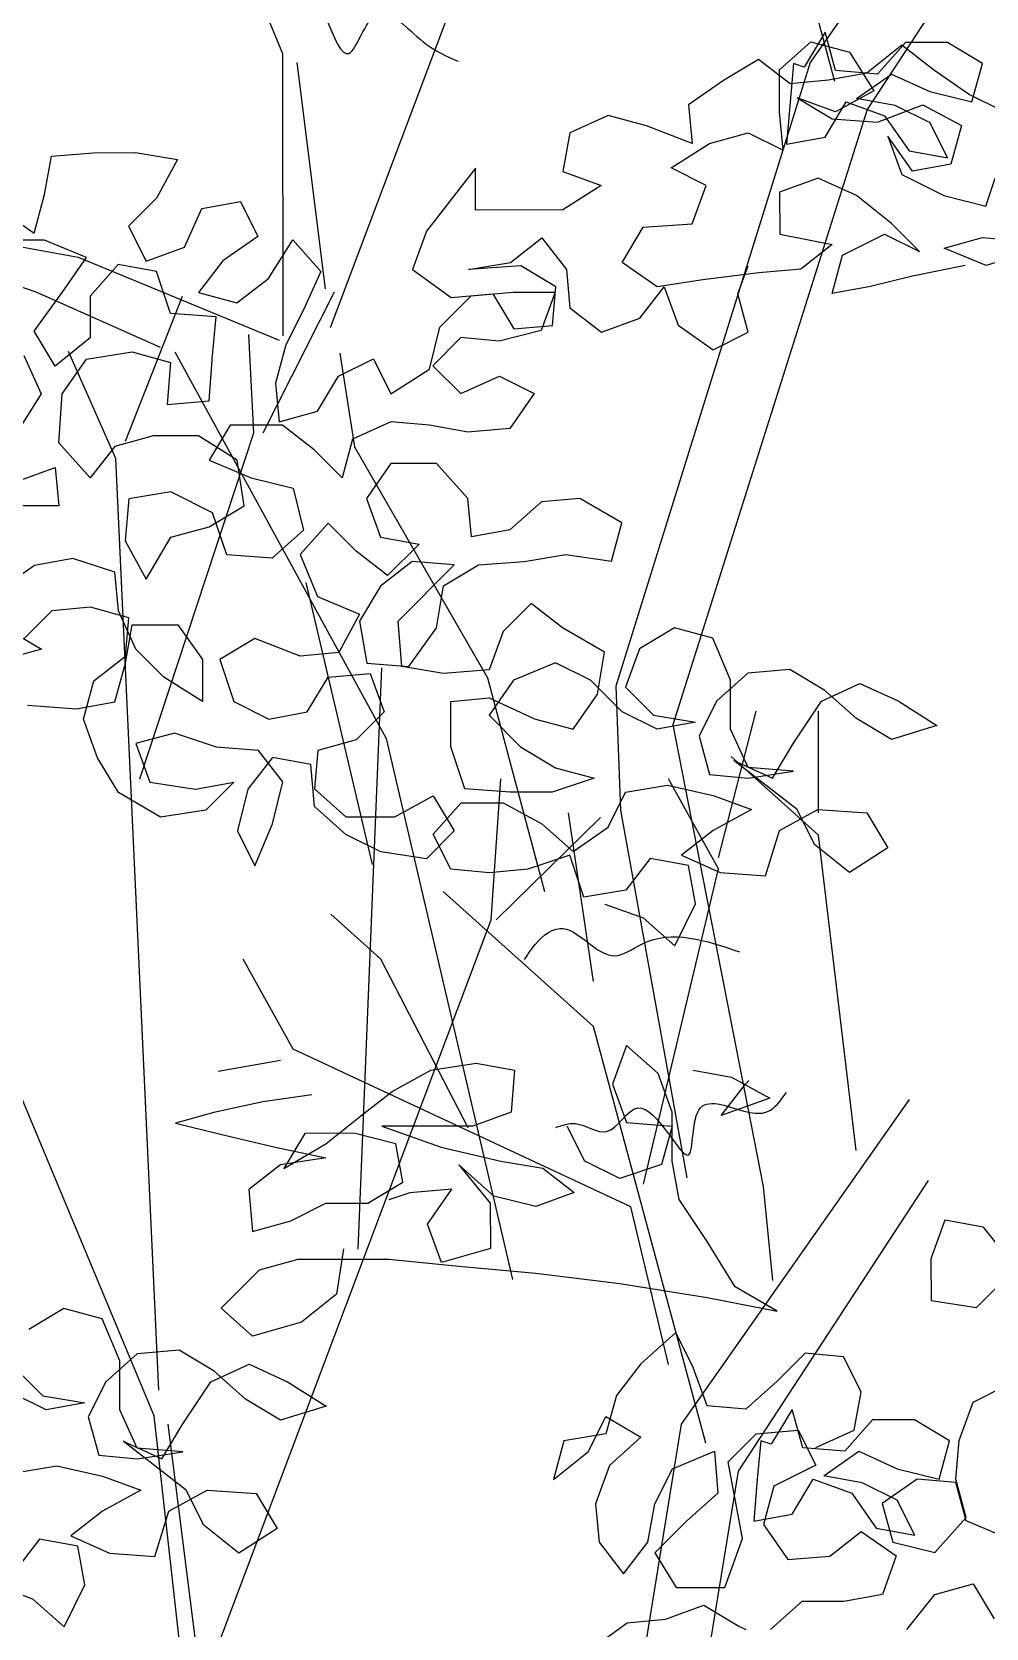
# Model space of a CAD drawing. Header units: metres. Extents: x 37 to 217, y 53 to 242.
# Drawn here: x 162.44 to 164.455, y 219.902 to 223.274 of the extents above; entities that cross this region are included whole.
import ezdxf

# ---------------------------------------------------------------- set-up
doc = ezdxf.new("R2010")
doc.units = ezdxf.units.M
doc.layers.add('DGPRO_Arboles existentes', color=7, linetype='Continuous')

# ---------------------------------------------------------------- blocks, each defined once
blk = doc.blocks.new('Celtis tala VISTA 250 gris')
at = {"color": 252}
for p, q in [((2389.426, 1078.804), (2388.7336, 1080.4653)), ((2389.426, 1078.804), (2388.7336, 1080.4653)), ((2389.5263, 1078.2262), (2390.1385, 1079.8513)), ((2389.5263, 1078.2262), (2390.1385, 1079.8513)), ((2390.5921, 1078.7458), (2390.3542, 1079.626)), ((2390.5921, 1078.7458), (2390.3542, 1079.626)), ((2391.0215, 1079.4721), (2390.5399, 1078.7859)), ((2391.0215, 1079.4721), (2390.5399, 1078.7859)), ((2391.0617, 1079.3006), (2390.6603, 1078.6866)), ((2391.0617, 1079.3006), (2390.6603, 1078.6866)), ((2389.4267, 1078.2083), (2389.426, 1078.804)), ((2389.4267, 1078.2083), (2389.426, 1078.804)), ((2389.5163, 1078.3074), (2389.4561, 1078.7859)), ((2389.5163, 1078.3074), (2389.4561, 1078.7859)), ((2390.5399, 1078.7859), (2390.1291, 1077.4679)), ((2390.5399, 1078.7859), (2390.1291, 1077.4679)), ((2390.6603, 1078.6866), (2390.2495, 1077.3866)), ((2390.6603, 1078.6866), (2390.2495, 1077.3866)), ((2388.8184, 1078.4059), (2388.9937, 1078.3742)), ((2388.8184, 1078.4059), (2388.9937, 1078.3742)), ((2388.9937, 1078.3742), (2389.4184, 1078.1989)), ((2388.9937, 1078.3742), (2389.4184, 1078.1989)), ((2388.905, 1078.3008), (2388.7527, 1078.3525)), ((2388.905, 1078.3008), (2388.7527, 1078.3525)), ((2389.1672, 1078.1837), (2388.905, 1078.3008)), ((2389.1672, 1078.1837), (2388.905, 1078.3008)), ((2389.0934, 1077.9855), (2389.2139, 1078.2924)), ((2389.0934, 1077.9855), (2389.2139, 1078.2924)), ((2389.3845, 1078.0035), (2389.535, 1078.3015)), ((2389.3845, 1078.0035), (2389.535, 1078.3015)), ((2389.3644, 1078.0035), (2389.3543, 1078.2112)), ((2389.3644, 1078.0035), (2389.3543, 1078.2112)), ((2389.0734, 1077.9494), (2388.973, 1078.1751)), ((2389.0734, 1077.9494), (2388.973, 1078.1751)), ((2389.1976, 1078.1742), (2389.6439, 1077.3574)), ((2389.1976, 1078.1742), (2389.6439, 1077.3574)), ((2389.5464, 1078.172), (2389.5772, 1077.9735)), ((2389.5464, 1078.172), (2389.5772, 1077.9735)), ((2389.1236, 1077.2722), (2389.3644, 1078.0035)), ((2389.1236, 1077.2722), (2389.3644, 1078.0035)), ((2389.5772, 1077.9735), (2389.8582, 1077.486)), ((2389.5772, 1077.9735), (2389.8582, 1077.486)), ((2389.1637, 1075.9811), (2389.0734, 1077.9494)), ((2389.1637, 1075.9811), (2389.0734, 1077.9494)), ((2389.6153, 1077.0916), (2389.4748, 1077.6875)), ((2389.6153, 1077.0916), (2389.4748, 1077.6875)), ((2389.1537, 1075.9269), (2388.4613, 1077.5882)), ((2389.1537, 1075.9269), (2388.4613, 1077.5882)), ((2389.5851, 1076.279), (2389.6353, 1077.5069)), ((2389.5851, 1076.279), (2389.6353, 1077.5069)), ((2389.8582, 1077.486), (2389.9786, 1077.0345)), ((2389.8582, 1077.486), (2389.9786, 1077.0345)), ((2390.1291, 1077.4679), (2390.1391, 1077.2061)), ((2390.1291, 1077.4679), (2390.1391, 1077.2061)), ((2390.3462, 1077.1058), (2390.4254, 1077.415)), ((2390.3462, 1077.1058), (2390.4254, 1077.415)), ((2390.5576, 1077.2009), (2390.5576, 1077.415)), ((2390.5576, 1077.2009), (2390.5576, 1077.415)), ((2390.2495, 1077.3866), (2390.4402, 1076.4115)), ((2390.2495, 1077.3866), (2390.4402, 1076.4115)), ((2389.6439, 1077.3574), (2389.9107, 1076.215)), ((2389.6439, 1077.3574), (2389.9107, 1076.215)), ((2390.5576, 1077.1533), (2390.3726, 1077.3199)), ((2390.5576, 1077.1533), (2390.3726, 1077.3199)), ((2389.8661, 1076.9742), (2389.8862, 1077.2722)), ((2389.8661, 1076.9742), (2389.8862, 1077.2722)), ((2390.3462, 1077.082), (2390.2404, 1077.2723)), ((2390.3462, 1077.082), (2390.2404, 1077.2723)), ((2390.0819, 1076.8441), (2390.029, 1077.2009)), ((2390.0819, 1076.8441), (2390.029, 1077.2009)), ((2390.1391, 1077.2061), (2390.2796, 1076.4296)), ((2390.1391, 1077.2061), (2390.2796, 1076.4296)), ((2389.8762, 1076.9742), (2390.0969, 1077.1909)), ((2389.8762, 1076.9742), (2390.0969, 1077.1909)), ((2390.6369, 1076.4873), (2390.5576, 1077.1533)), ((2390.6369, 1076.4873), (2390.5576, 1077.1533)), ((2390.1876, 1076.4159), (2390.3462, 1077.082)), ((2390.1876, 1076.4159), (2390.3462, 1077.082)), ((2390.0819, 1076.7489), (2389.7648, 1077.0344)), ((2390.0819, 1076.7489), (2389.7648, 1077.0344)), ((2389.254, 1075.3491), (2389.8661, 1076.9742)), ((2389.254, 1075.3491), (2389.8661, 1076.9742)), ((2389.6326, 1076.8917), (2389.5269, 1076.9868)), ((2389.6326, 1076.8917), (2389.5269, 1076.9868)), ((2389.4476, 1076.7014), (2389.3419, 1076.8917)), ((2389.4476, 1076.7014), (2389.3419, 1076.8917)), ((2389.8176, 1076.5348), (2389.6326, 1076.8917)), ((2389.8176, 1076.5348), (2389.6326, 1076.8917)), ((2390.3197, 1075.8688), (2390.0819, 1076.7489)), ((2390.3197, 1075.8688), (2390.0819, 1076.7489)), ((2390.1612, 1076.3683), (2389.4476, 1076.7014)), ((2390.1612, 1076.3683), (2389.4476, 1076.7014)), ((2389.4212, 1076.6776), (2389.2891, 1076.6538)), ((2389.4212, 1076.6776), (2389.2891, 1076.6538)), ((2390.7492, 1076.595), (2390.2675, 1075.9089)), ((2390.7492, 1076.595), (2390.2675, 1075.9089)), ((2390.7893, 1076.4235), (2390.3879, 1075.8095)), ((2390.7893, 1076.4235), (2390.3879, 1075.8095)), ((2390.4402, 1076.4115), (2390.4603, 1076.2129)), ((2390.4402, 1076.4115), (2390.4603, 1076.2129)), ((2390.2404, 1076.0353), (2390.1612, 1076.3683)), ((2390.2404, 1076.0353), (2390.1612, 1076.3683)), ((2389.2741, 1074.8525), (2389.1537, 1075.9269)), ((2389.2741, 1074.8525), (2389.1537, 1075.9269)), ((2389.244, 1075.4303), (2389.1838, 1075.9089)), ((2389.244, 1075.4303), (2389.1838, 1075.9089)), ((2390.2675, 1075.9089), (2389.9765, 1074.1121)), ((2390.2675, 1075.9089), (2389.9765, 1074.1121)), ((2390.3879, 1075.8095), (2390.0969, 1074.0309)), ((2390.3879, 1075.8095), (2390.0969, 1074.0309))]:
    blk.add_line(p, q, dxfattribs=at)
for points in [[(2390.5048, 1078.7834), (2390.4974, 1078.7021), (2390.4901, 1078.6135), (2390.5714, 1078.6283), (2390.6156, 1078.7023), (2390.6969, 1078.6728), (2390.7487, 1078.5989), (2390.83, 1078.5842), (2390.793, 1078.6581), (2390.7191, 1078.695), (2390.6378, 1078.7097), (2390.7116, 1078.7614), (2390.7929, 1078.7246), (2390.8816, 1078.7025), (2390.9037, 1078.7838), (2390.8298, 1078.828), (2390.7411, 1078.828), (2390.6821, 1078.7614), (2390.5934, 1078.7687), (2390.5712, 1078.85), (2390.5269, 1078.776), (2390.5048, 1078.7834)], [(2390.5048, 1078.7834), (2390.4974, 1078.7021), (2390.4901, 1078.6135), (2390.5714, 1078.6283), (2390.6156, 1078.7023), (2390.6969, 1078.6728), (2390.7487, 1078.5989), (2390.83, 1078.5842), (2390.793, 1078.6581), (2390.7191, 1078.695), (2390.6378, 1078.7097), (2390.7116, 1078.7614), (2390.7929, 1078.7246), (2390.8816, 1078.7025), (2390.9037, 1078.7838), (2390.8298, 1078.828), (2390.7411, 1078.828), (2390.6821, 1078.7614), (2390.5934, 1078.7687), (2390.5712, 1078.85), (2390.5269, 1078.776), (2390.5048, 1078.7834)], [(2390.867, 1078.3568), (2390.7562, 1078.3345), (2390.6676, 1078.3123), (2390.5863, 1078.2975), (2390.6084, 1078.3787), (2390.697, 1078.4231), (2390.7709, 1078.3863), (2390.7118, 1078.4453), (2390.6378, 1078.5044), (2390.5565, 1078.5412), (2390.4753, 1078.5116), (2390.4754, 1078.4229), (2390.5862, 1078.4009), (2390.5198, 1078.3491), (2390.4311, 1078.3416), (2390.3129, 1078.3268), (2390.2169, 1078.3119), (2390.143, 1078.3635), (2390.1873, 1078.4375), (2390.2907, 1078.4449), (2390.3202, 1078.5262), (2390.2462, 1078.5631), (2390.3275, 1078.6149), (2390.4087, 1078.6371), (2390.4826, 1078.6003), (2390.4752, 1078.6815), (2390.4751, 1078.7702), (2390.5415, 1078.8293), (2390.6228, 1078.8072), (2390.6746, 1078.726), (2390.5934, 1078.6816), (2390.5121, 1078.7111), (2390.586, 1078.6668), (2390.682, 1078.6595), (2390.778, 1078.6966), (2390.8593, 1078.6523), (2390.8373, 1078.571), (2390.756, 1078.5562), (2390.7042, 1078.63), (2390.7338, 1078.5488), (2390.8225, 1078.5045), (2390.9112, 1078.4824), (2390.9481, 1078.5933)], [(2390.948, 1078.6819), (2390.8741, 1078.7188), (2390.8001, 1078.7705), (2390.7336, 1078.8221), (2390.6598, 1078.763), (2390.5785, 1078.7481), (2390.4973, 1078.7406), (2390.4307, 1078.7923), (2390.3569, 1078.7479), (2390.2831, 1078.6961), (2390.2905, 1078.6149), (2390.1944, 1078.6517), (2390.1132, 1078.6738), (2390.0319, 1078.6368), (2390.0172, 1078.5555), (2390.0985, 1078.526), (2390.0173, 1078.4742), (2389.8326, 1078.4741), (2389.8325, 1078.5627), (2389.7292, 1078.4296), (2389.6997, 1078.3484), (2389.7811, 1078.2893), (2389.8697, 1078.2968), (2389.9141, 1078.223), (2389.9954, 1078.2304), (2390.0027, 1078.3117), (2389.9288, 1078.356), (2389.8179, 1078.3485), (2389.9066, 1078.3633), (2389.973, 1078.4151), (2390.0248, 1078.3487), (2390.0323, 1078.2674), (2390.0988, 1078.2157), (2390.18, 1078.2454), (2390.2317, 1078.3119), (2390.2613, 1078.2307), (2390.3352, 1078.179), (2390.4091, 1078.216), (2390.3869, 1078.2973), (2390.409, 1078.3564)], [(2391.0073, 1078.3865), (2390.9113, 1078.3569), (2390.8226, 1078.3937), (2390.9039, 1078.4159), (2390.9925, 1078.4086)], [(2391.0073, 1078.3865), (2390.9113, 1078.3569), (2390.8226, 1078.3937), (2390.9039, 1078.4159), (2390.9925, 1078.4086)], [(2390.1058, 1077.0078), (2390.1871, 1076.9784), (2390.2537, 1076.9193), (2390.2979, 1077.008), (2390.2831, 1077.0893), (2390.2018, 1077.104), (2390.1501, 1077.0374), (2390.0615, 1077.0226), (2390.0319, 1077.1112), (2389.9432, 1077.0816), (2389.862, 1077.0741), (2389.7807, 1077.0814), (2389.7437, 1077.1553), (2389.8027, 1077.2218), (2389.8914, 1077.2219), (2389.9727, 1077.1776), (2390.0392, 1077.1186), (2390.1131, 1077.1704), (2390.1499, 1077.2443), (2390.2386, 1077.2591), (2390.3346, 1077.2371), (2390.4159, 1077.2076), (2390.3347, 1077.1632), (2390.2683, 1077.1114), (2390.3496, 1077.0746), (2390.4456, 1077.0673), (2390.4751, 1077.1633), (2390.5563, 1077.2077), (2390.6597, 1077.2004), (2390.7041, 1077.1266), (2390.6229, 1077.0748), (2390.549, 1077.1338), (2390.512, 1077.2077), (2390.3789, 1077.311), (2390.4602, 1077.2741), (2390.5045, 1077.348), (2390.5635, 1077.4367), (2390.6447, 1077.4738), (2390.726, 1077.4369), (2390.8073, 1077.3853), (2390.7113, 1077.3556), (2390.6374, 1077.3999), (2390.5709, 1077.4589), (2390.4969, 1077.5032), (2390.4083, 1077.4957), (2390.3419, 1077.4365), (2390.305, 1077.3626), (2390.3272, 1077.2814), (2390.4085, 1077.2741), (2390.5045, 1077.2889), (2390.4085, 1077.2962), (2390.3715, 1077.3775), (2390.3714, 1077.4809), (2390.3343, 1077.5695), (2390.2531, 1077.5916), (2390.1792, 1077.5472), (2390.1497, 1077.4659), (2390.2089, 1077.4069), (2390.2976, 1077.3922), (2390.2163, 1077.3773), (2390.1424, 1077.4142), (2390.0758, 1077.4806), (2390.0019, 1077.5175), (2389.9133, 1077.4805), (2389.8617, 1077.4066), (2389.9282, 1077.3401), (2390.0021, 1077.2959), (2390.0834, 1077.2738), (2389.9948, 1077.2441), (2389.9061, 1077.2441), (2389.8101, 1077.2514), (2389.7805, 1077.34), (2389.7804, 1077.436), (2389.8616, 1077.4435), (2389.9577, 1077.3993), (2390.039, 1077.3772), (2390.0907, 1077.4511), (2390.1053, 1077.5398), (2390.0166, 1077.5914), (2389.9501, 1077.643), (2389.8911, 1077.5839), (2389.8616, 1077.5026), (2389.7655, 1077.4951), (2389.6769, 1077.5098), (2389.6694, 1077.6058), (2389.7875, 1077.7242), (2389.6988, 1077.7315), (2389.6324, 1077.6797), (2389.5881, 1077.6058), (2389.603, 1077.5171), (2389.6917, 1077.5098), (2389.7507, 1077.5911), (2389.7654, 1077.6798), (2389.8392, 1077.7242), (2389.9353, 1077.7317), (2390.0239, 1077.7465), (2390.1199, 1077.7319), (2390.142, 1077.8131), (2390.0533, 1077.8648), (2389.9721, 1077.8573), (2389.9056, 1077.7981), (2389.8244, 1077.7833), (2389.8169, 1077.8646), (2389.7504, 1077.9384), (2389.6543, 1077.9383), (2389.6027, 1077.8644), (2389.6323, 1077.7831), (2389.7136, 1077.7684), (2389.6472, 1077.7019), (2389.5806, 1077.7535), (2389.5215, 1077.8126), (2389.4624, 1077.746), (2389.4994, 1077.6574), (2389.5881, 1077.6205), (2389.5439, 1077.5392), (2389.4626, 1077.5318), (2389.3665, 1077.5686), (2389.2927, 1077.5242), (2389.3223, 1077.4356), (2389.3962, 1077.3987), (2389.4775, 1077.4136), (2389.5218, 1077.4875), (2389.6104, 1077.495), (2389.64, 1077.4137), (2389.581, 1077.3546), (2389.4997, 1077.3323), (2389.4924, 1077.2511), (2389.559, 1077.192), (2389.6624, 1077.1921), (2389.7436, 1077.2365), (2389.788, 1077.1627), (2389.729, 1077.1035), (2389.6329, 1077.1182), (2389.559, 1077.1551), (2389.4925, 1077.2141), (2389.485, 1077.3028), (2389.4037, 1077.3175), (2389.3521, 1077.2509), (2389.33, 1077.1623), (2389.367, 1077.0884), (2389.4038, 1077.1771), (2389.4259, 1077.2658), (2389.3741, 1077.3322), (2389.2855, 1077.3395), (2389.1968, 1077.369), (2389.1156, 1077.3468), (2389.1452, 1077.2655), (2389.2412, 1077.2508), (2389.3225, 1077.2657), (2389.2634, 1077.2065), (2389.1674, 1077.1917), (2389.0787, 1077.2433), (2389.0343, 1077.3171), (2389.0047, 1077.3984), (2389.0268, 1077.4797), (2389.0932, 1077.5314), (2389.1005, 1077.6127), (2389.0193, 1077.6348), (2388.938, 1077.6273), (2388.8789, 1077.5682)], [(2388.8865, 1077.4278), (2388.9899, 1077.4205), (2389.0712, 1077.4354), (2389.0932, 1077.5167), (2389.1079, 1077.5979), (2389.204, 1077.598), (2389.2558, 1077.5242), (2389.2558, 1077.4356), (2389.1745, 1077.4872), (2389.1154, 1077.5462), (2389.0784, 1077.6275), (2389.0709, 1077.7087), (2388.9822, 1077.7382), (2388.901, 1077.7233), (2388.8271, 1077.6716)], [(2388.842, 1077.5903), (2388.9159, 1077.5461), (2388.8347, 1077.5238)], [(2388.8264, 1078.4768), (2388.9003, 1078.4252), (2388.9224, 1078.5065), (2388.9371, 1078.5878), (2389.0258, 1078.5952), (2389.1144, 1078.5953), (2389.2031, 1078.5806), (2389.1588, 1078.4993), (2389.0998, 1078.4401), (2389.1368, 1078.3663), (2389.218, 1078.3959), (2389.2549, 1078.4772), (2389.3361, 1078.4921), (2389.3732, 1078.4182), (2389.2993, 1078.3665), (2389.2477, 1078.2999), (2389.329, 1078.2778), (2389.3954, 1078.3296), (2389.447, 1078.4109), (2389.5062, 1078.3445), (2389.4693, 1078.2632), (2389.4325, 1078.1893), (2389.4104, 1078.108), (2389.4178, 1078.0267), (2389.4991, 1078.049), (2389.5433, 1078.1229), (2389.6172, 1078.1599), (2389.6542, 1078.086), (2389.7354, 1078.1378), (2389.7575, 1078.2265), (2389.8239, 1078.2931), (2389.9126, 1078.3005), (2390.0012, 1078.3006), (2389.9717, 1078.2193), (2389.8831, 1078.1971), (2389.8018, 1078.2044), (2389.7428, 1078.1452), (2389.8019, 1078.0862), (2389.8832, 1078.1232), (2389.9571, 1078.0863), (2389.9054, 1078.0124), (2389.8168, 1078.0049), (2389.7355, 1078.0196), (2389.6542, 1078.0269), (2389.573, 1077.9899), (2389.5509, 1077.9086), (2389.4918, 1077.9677), (2389.4252, 1078.0193), (2389.3144, 1078.0192), (2389.2702, 1077.9453), (2389.3588, 1077.9085), (2389.4475, 1077.8864), (2389.4698, 1077.7977), (2389.4033, 1077.7386), (2389.3073, 1077.7459), (2389.2776, 1077.8345), (2389.189, 1077.8788), (2389.1003, 1077.8639), (2389.093, 1077.7752), (2389.1374, 1077.694), (2389.189, 1077.7827), (2389.2703, 1077.805), (2389.3441, 1077.8493), (2389.3293, 1077.9454), (2389.2479, 1077.997), (2389.1519, 1077.9969), (2389.0707, 1077.9747), (2389.019, 1077.9082), (2388.9524, 1077.982), (2388.9597, 1078.0854), (2389.0114, 1078.1593), (2389.1074, 1078.1742), (2389.1887, 1078.1521), (2389.1814, 1078.0634), (2389.27, 1078.0709), (2389.2773, 1078.167), (2389.2847, 1078.2482), (2389.1886, 1078.2555), (2389.159, 1078.3442), (2389.0777, 1078.3589), (2389.0187, 1078.2923), (2389.0187, 1078.2037), (2388.9449, 1078.1445), (2388.9005, 1078.2183), (2388.9595, 1078.2997), (2389.0112, 1078.3736), (2388.9225, 1078.4104), (2388.8191, 1078.4103)], [(2388.8784, 1078.1666), (2388.9154, 1078.0854), (2388.8638, 1078.0041)], [(2388.8639, 1077.9006), (2388.9451, 1077.9302), (2388.9526, 1077.849), (2388.8418, 1077.8489)], [(2388.8158, 1075.5697), (2388.897, 1075.5403), (2388.9636, 1075.4812), (2389.0078, 1075.5699), (2388.993, 1075.6512), (2388.9117, 1075.6659), (2388.8601, 1075.5993)], [(2388.8599, 1075.8062), (2388.9485, 1075.821), (2389.0446, 1075.799), (2389.1259, 1075.7695), (2389.0446, 1075.7251), (2388.9782, 1075.6733), (2389.0595, 1075.6365), (2389.1555, 1075.6292), (2389.185, 1075.7252), (2389.2662, 1075.7696), (2389.3697, 1075.7623), (2389.4141, 1075.6885), (2389.3328, 1075.6367), (2389.2589, 1075.6957), (2389.2219, 1075.7696), (2389.0888, 1075.8729), (2389.1701, 1075.836), (2389.2144, 1075.9099), (2389.2734, 1075.9987), (2389.3546, 1076.0357), (2389.4359, 1075.9988), (2389.5172, 1075.9472), (2389.4212, 1075.9175), (2389.3473, 1075.9618), (2389.2808, 1076.0208), (2389.2069, 1076.0651), (2389.1182, 1076.0576), (2389.0518, 1075.9984), (2389.0149, 1075.9245), (2389.0371, 1075.8433), (2389.1184, 1075.836), (2389.2144, 1075.8508), (2389.1184, 1075.8581), (2389.0814, 1075.9394), (2389.0813, 1076.0428), (2389.0443, 1076.1314), (2388.963, 1076.1535), (2388.8891, 1076.1091)], [(2388.8597, 1076.0278), (2388.9188, 1075.9688), (2389.0075, 1075.9541), (2388.9262, 1075.9392), (2388.8523, 1075.9761)], [(2389.4579, 1076.2574), (2389.6499, 1076.2576), (2389.7977, 1076.2429), (2389.9603, 1076.2283), (2390.1376, 1076.2063), (2390.3223, 1076.1769), (2390.4701, 1076.1475), (2390.3814, 1076.1991), (2390.3222, 1076.2951), (2390.263, 1076.3837), (2390.2482, 1076.465), (2390.2481, 1076.5684), (2390.2184, 1076.6496), (2390.1519, 1076.7087), (2390.1224, 1076.6274), (2390.152, 1076.5462), (2390.2481, 1076.5389), (2390.226, 1076.4576), (2390.1374, 1076.4279), (2390.0635, 1076.4648), (2390.0265, 1076.5386)], [(2389.4871, 1076.6046), (2389.3837, 1076.5898), (2389.2803, 1076.5675), (2389.199, 1076.5453), (2389.3173, 1076.5158), (2389.4133, 1076.4938), (2389.5168, 1076.4717), (2389.4207, 1076.4568), (2389.3543, 1076.4051), (2389.3618, 1076.3164), (2389.443, 1076.3386), (2389.5169, 1076.3757), (2389.6055, 1076.3757), (2389.6793, 1076.4201), (2389.6645, 1076.5014), (2389.5758, 1076.5235), (2389.4724, 1076.5234), (2389.4281, 1076.4494), (2389.5167, 1076.5012), (2389.5906, 1076.5604), (2389.657, 1076.6122), (2389.7382, 1076.6566), (2389.8343, 1076.6715), (2389.9155, 1076.6568), (2389.9082, 1076.5681), (2389.827, 1076.5385), (2389.6349, 1076.5383), (2389.7605, 1076.4941), (2389.8862, 1076.4646), (2389.9748, 1076.4499), (2390.0414, 1076.3983), (2389.9601, 1076.3687), (2389.8715, 1076.3908), (2389.7975, 1076.4572), (2389.8641, 1076.376), (2389.8642, 1076.2799), (2389.7608, 1076.2503), (2389.7311, 1076.3315), (2389.7828, 1076.4054), (2389.6941, 1076.398), (2389.6498, 1076.3832)], [(2390.2923, 1076.6571), (2390.3736, 1076.6424), (2390.4549, 1076.5981), (2390.3515, 1076.5611), (2390.4032, 1076.6276), (2390.4105, 1076.635)], [(2390.2923, 1076.6571), (2390.3736, 1076.6424), (2390.4549, 1076.5981), (2390.3515, 1076.5611), (2390.4032, 1076.6276), (2390.4105, 1076.635)], [(2390.5516, 1075.8595), (2390.6328, 1075.8965), (2390.6475, 1075.9777), (2390.6105, 1076.0516), (2390.5293, 1076.0589), (2390.4702, 1075.9997), (2390.4038, 1075.9406), (2390.3225, 1075.9479), (2390.2929, 1076.0291), (2390.2559, 1076.103), (2390.1821, 1076.0364), (2390.1304, 1075.9699), (2390.1083, 1075.8886), (2390.0197, 1075.8737), (2389.9976, 1075.7925), (2390.0714, 1075.8516), (2390.1083, 1075.9255), (2390.1822, 1075.8813), (2390.1158, 1075.8221), (2390.0863, 1075.7408), (2390.0938, 1075.6596), (2390.1455, 1075.5931), (2390.1972, 1075.6597), (2390.2119, 1075.7409), (2390.2488, 1075.8148), (2390.3374, 1075.8519), (2390.3448, 1075.7632), (2390.2784, 1075.7041), (2390.212, 1075.6375), (2390.2564, 1075.5637), (2390.3598, 1075.5638), (2390.3966, 1075.6672), (2390.3669, 1075.8297), (2390.426, 1075.8889), (2390.5146, 1075.8964), (2390.5516, 1075.8225), (2390.463, 1075.7781), (2390.4409, 1075.6968), (2390.4927, 1075.623), (2390.5814, 1075.6305), (2390.6478, 1075.6822), (2390.7217, 1075.6306), (2390.6923, 1075.5493), (2390.611, 1075.5344), (2390.5224, 1075.5344), (2390.4559, 1075.4752)], [(2390.744, 1075.4755), (2390.8031, 1075.5494), (2390.8843, 1075.5716), (2390.9287, 1075.4978)], [(2390.9581, 1075.6677), (2390.8694, 1075.7046), (2390.8472, 1075.7858), (2390.7659, 1075.7932), (2390.6921, 1075.7414), (2390.7143, 1075.6601), (2390.803, 1075.638), (2390.8694, 1075.712), (2390.8472, 1075.7932), (2390.8545, 1075.8745), (2390.884, 1075.9558), (2390.9578, 1075.9928)], [(2390.965, 1076.2514), (2390.9058, 1076.3252), (2390.8245, 1076.3399), (2390.795, 1076.2586), (2390.7951, 1076.17), (2390.8912, 1076.1553), (2390.9576, 1076.2218)], [(2390.5516, 1075.8595), (2390.6328, 1075.8965), (2390.6475, 1075.9777), (2390.6105, 1076.0516), (2390.5293, 1076.0589), (2390.4702, 1075.9997), (2390.4038, 1075.9406), (2390.3225, 1075.9479), (2390.2929, 1076.0291), (2390.2559, 1076.103), (2390.1821, 1076.0364), (2390.1304, 1075.9699), (2390.1083, 1075.8886), (2390.0197, 1075.8737), (2389.9976, 1075.7925), (2390.0714, 1075.8516), (2390.1083, 1075.9255), (2390.1822, 1075.8813), (2390.1158, 1075.8221), (2390.0863, 1075.7408), (2390.0938, 1075.6596), (2390.1455, 1075.5931), (2390.1972, 1075.6597), (2390.2119, 1075.7409), (2390.2488, 1075.8148), (2390.3374, 1075.8519), (2390.3448, 1075.7632), (2390.2784, 1075.7041), (2390.212, 1075.6375), (2390.2564, 1075.5637), (2390.3598, 1075.5638), (2390.3966, 1075.6672), (2390.3669, 1075.8297), (2390.426, 1075.8889), (2390.5146, 1075.8964), (2390.5516, 1075.8225), (2390.463, 1075.7781), (2390.4409, 1075.6968), (2390.4927, 1075.623), (2390.5814, 1075.6305), (2390.6478, 1075.6822), (2390.7217, 1075.6306), (2390.6923, 1075.5493), (2390.611, 1075.5344), (2390.5224, 1075.5344), (2390.4559, 1075.4752)], [(2390.744, 1075.4755), (2390.8031, 1075.5494), (2390.8843, 1075.5716), (2390.9287, 1075.4978)], [(2390.9581, 1075.6677), (2390.8694, 1075.7046), (2390.8472, 1075.7858), (2390.7659, 1075.7932), (2390.6921, 1075.7414), (2390.7143, 1075.6601), (2390.803, 1075.638), (2390.8694, 1075.712), (2390.8472, 1075.7932), (2390.8545, 1075.8745), (2390.884, 1075.9558), (2390.9578, 1075.9928)], [(2390.965, 1076.2514), (2390.9058, 1076.3252), (2390.8245, 1076.3399), (2390.795, 1076.2586), (2390.7951, 1076.17), (2390.8912, 1076.1553), (2390.9576, 1076.2218)], [(2389.5539, 1076.2796), (2389.5392, 1076.1836), (2389.4654, 1076.1244), (2389.362, 1076.0948), (2389.2954, 1076.1538), (2389.3766, 1076.2352), (2389.4579, 1076.2574)], [(2389.5539, 1076.2796), (2389.5392, 1076.1836), (2389.4654, 1076.1244), (2389.362, 1076.0948), (2389.2954, 1076.1538), (2389.3766, 1076.2352), (2389.4579, 1076.2574)], [(2390.4354, 1075.8739), (2390.4281, 1075.7926), (2390.4208, 1075.7039), (2390.5021, 1075.7188), (2390.5463, 1075.7927), (2390.6276, 1075.7632), (2390.6794, 1075.6894), (2390.7607, 1075.6747), (2390.7237, 1075.7485), (2390.6498, 1075.7854), (2390.5685, 1075.8001), (2390.6423, 1075.8519), (2390.7236, 1075.815), (2390.8123, 1075.793), (2390.8344, 1075.8742), (2390.7604, 1075.9185), (2390.6718, 1075.9184), (2390.6128, 1075.8519), (2390.5241, 1075.8592), (2390.5019, 1075.9404), (2390.4576, 1075.8665), (2390.4354, 1075.8739)], [(2390.4354, 1075.8739), (2390.4281, 1075.7926), (2390.4208, 1075.7039), (2390.5021, 1075.7188), (2390.5463, 1075.7927), (2390.6276, 1075.7632), (2390.6794, 1075.6894), (2390.7607, 1075.6747), (2390.7237, 1075.7485), (2390.6498, 1075.7854), (2390.5685, 1075.8001), (2390.6423, 1075.8519), (2390.7236, 1075.815), (2390.8123, 1075.793), (2390.8344, 1075.8742), (2390.7604, 1075.9185), (2390.6718, 1075.9184), (2390.6128, 1075.8519), (2390.5241, 1075.8592), (2390.5019, 1075.9404), (2390.4576, 1075.8665), (2390.4354, 1075.8739)], [(2390.3599, 1075.4529), (2390.3083, 1075.3864), (2390.227, 1075.3568), (2390.1457, 1075.3937), (2390.0718, 1075.4305), (2390.153, 1075.4897), (2390.2343, 1075.4972), (2390.3155, 1075.5268), (2390.3894, 1075.4825), (2390.4042, 1075.4752)], [(2390.3599, 1075.4529), (2390.3083, 1075.3864), (2390.227, 1075.3568), (2390.1457, 1075.3937), (2390.0718, 1075.4305), (2390.153, 1075.4897), (2390.2343, 1075.4972), (2390.3155, 1075.5268), (2390.3894, 1075.4825), (2390.4042, 1075.4752)]]:
    blk.add_lwpolyline(points, dxfattribs=at)
for points in [[(2389.2107, 1078.9121), (2389.3097, 1078.9368), (2389.3675, 1078.8791), (2389.4582, 1078.9615), (2389.5655, 1078.8049), (2389.6232, 1078.8873), (2389.7222, 1078.8296), (2389.7965, 1078.7884)], [(2389.2107, 1078.9121), (2389.3097, 1078.9368), (2389.3675, 1078.8791), (2389.4582, 1078.9615), (2389.5655, 1078.8049), (2389.6232, 1078.8873), (2389.7222, 1078.8296), (2389.7965, 1078.7884)], [(2389.9366, 1076.8904), (2389.9531, 1076.9151), (2390.0109, 1076.9564), (2390.1264, 1076.8986), (2390.1842, 1076.9234), (2390.3904, 1076.9069)], [(2389.9366, 1076.8904), (2389.9531, 1076.9151), (2390.0109, 1076.9564), (2390.1264, 1076.8986), (2390.1842, 1076.9234), (2390.3904, 1076.9069)], [(2390.0026, 1076.5358), (2390.0439, 1076.544), (2390.1099, 1076.5275), (2390.1759, 1076.577), (2390.2832, 1076.4781), (2390.3079, 1076.577), (2390.4069, 1076.5688), (2390.4482, 1076.5688), (2390.4895, 1076.61)], [(2390.0026, 1076.5358), (2390.0439, 1076.544), (2390.1099, 1076.5275), (2390.1759, 1076.577), (2390.2832, 1076.4781), (2390.3079, 1076.577), (2390.4069, 1076.5688), (2390.4482, 1076.5688), (2390.4895, 1076.61)]]:
    blk.add_spline(points, degree=3, dxfattribs=at)

msp = doc.modelspace()

# ---------------------------------------------------------------- block references
at = {"layer": 'DGPRO_Arboles existentes'}
msp.add_blockref('Celtis tala VISTA 250 gris', (-2226.4563, -855.5759), dxfattribs=at)

doc.saveas('drawing.dxf')
